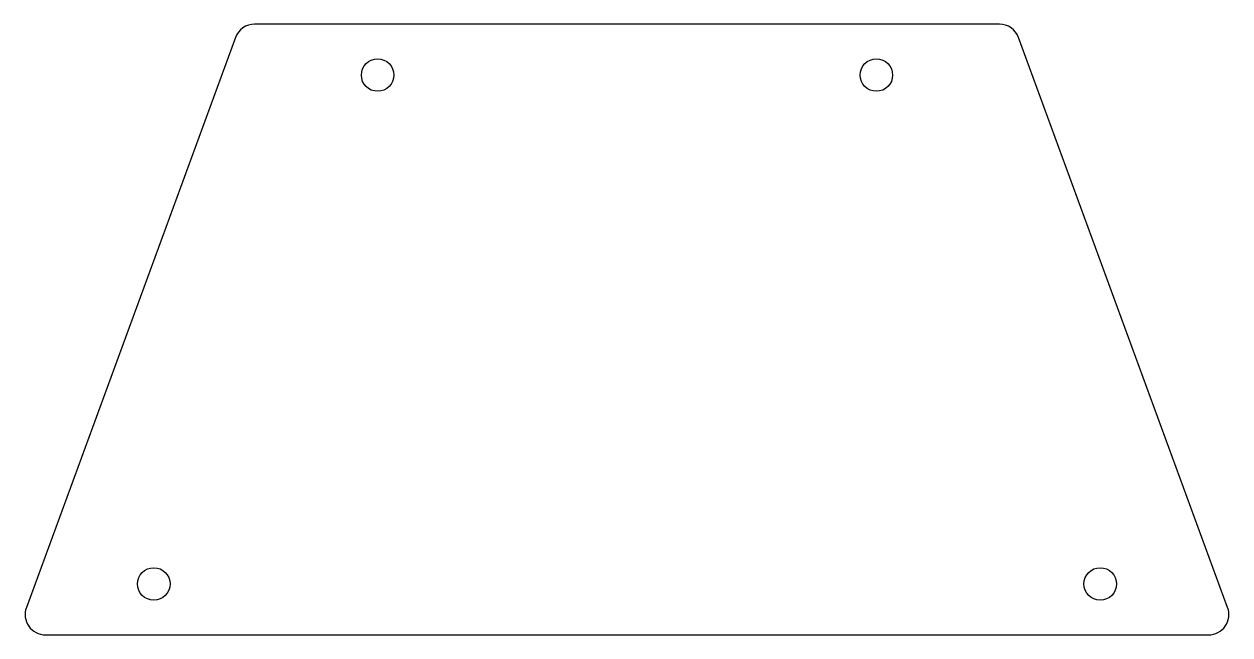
# Model space of a CAD drawing. Extents: x -59 to 59, y -30 to 30.
import ezdxf

# ---------------------------------------------------------------- set-up
doc = ezdxf.new("R2010")
doc.units = 0
doc.layers.get('0').update_dxf_attribs({"linetype": 'continuous'})

# ---------------------------------------------------------------- blocks, each defined once
blk = doc.blocks.new('BODY')
at = {"color": 0}
for p, q in [((36.6, 30), (-36.6, 30)), ((-38.48, 28.69), (-59.01, -27.31)), ((59.01, -27.31), (38.48, 28.69)), ((-57.14, -30), (57.14, -30))]:
    blk.add_line(p, q, dxfattribs=at)
for centre in [(-24.5, 25), (24.5, 25), (-46.5, -25), (46.5, -25)]:
    blk.add_circle(centre, 1.6, dxfattribs=at)
for centre, start, end in [((-36.6, 28), 90, 159.8637), ((36.6, 28), 20.1363, 90), ((-57.14, -28), 159.8637, -90), ((57.14, -28), -90, 20.1363)]:
    blk.add_arc(centre, 2, start, end, dxfattribs=at)

msp = doc.modelspace()

# ---------------------------------------------------------------- block references
at = {"color": 0}
msp.add_blockref('BODY', (0, 0), dxfattribs=at)

doc.saveas('drawing.dxf')
